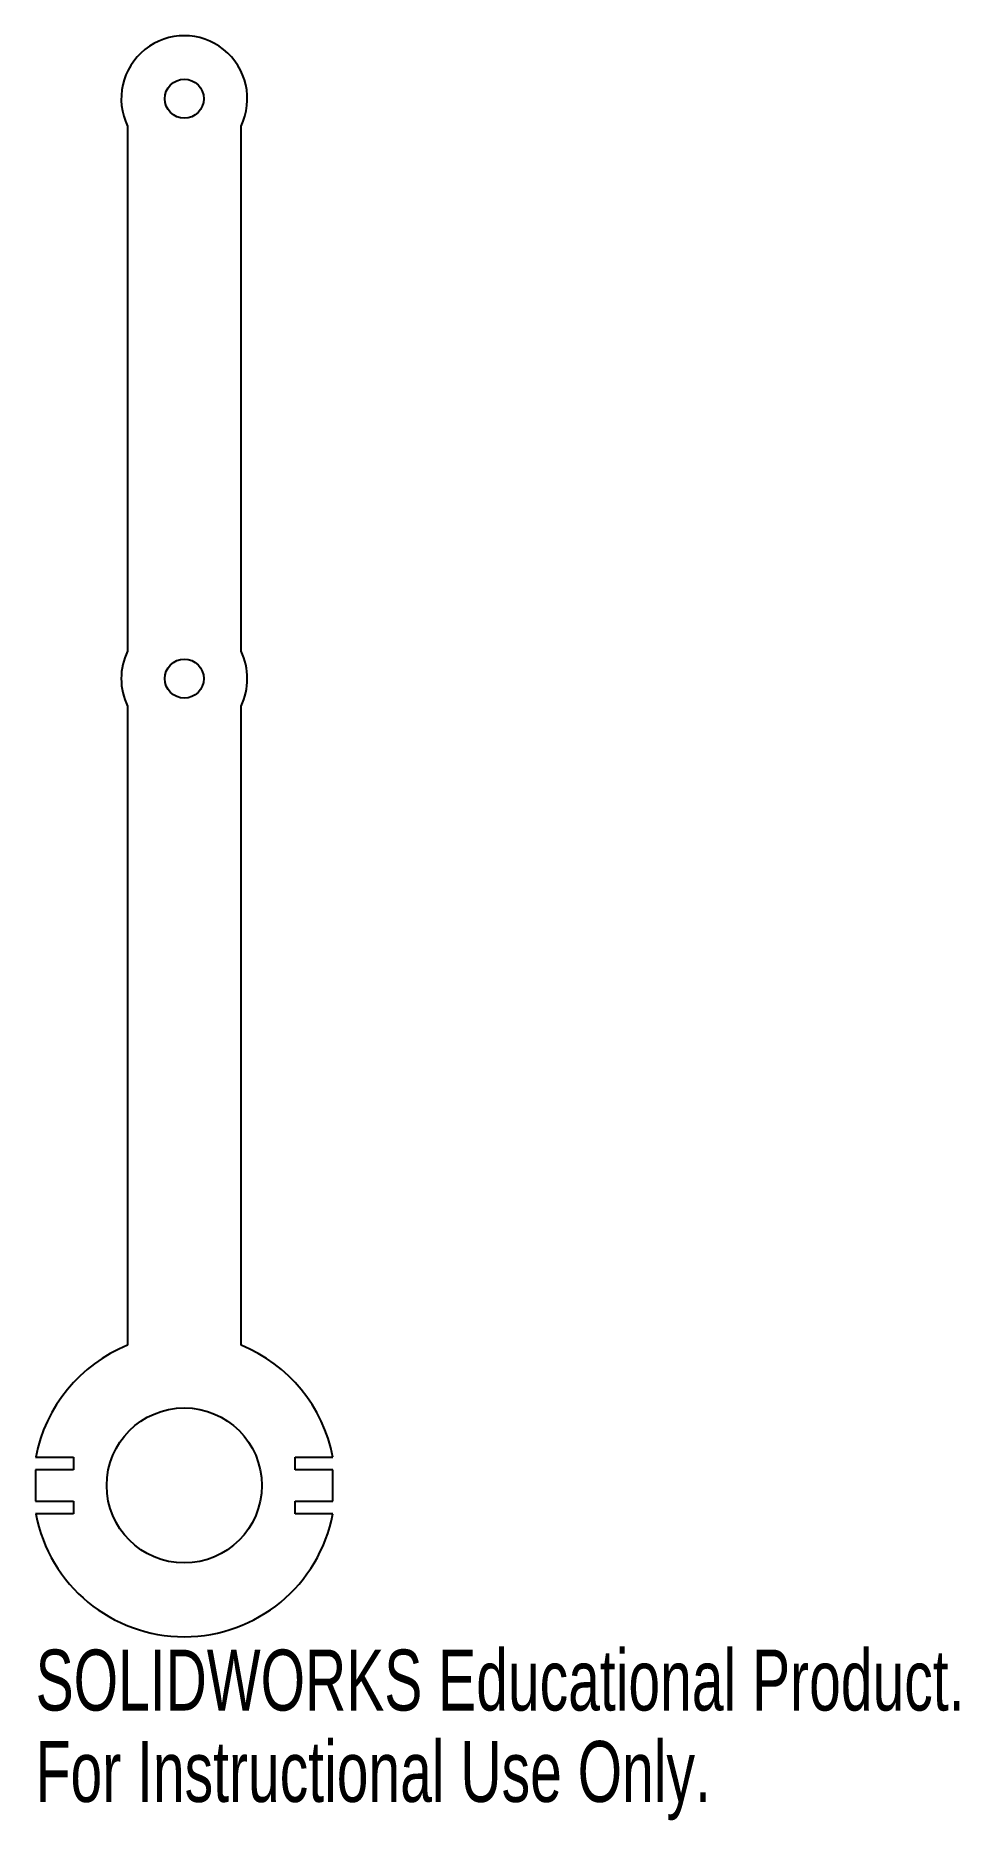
# Model space of a CAD drawing. Header units: millimetres. Extents: x -12 to 61, y -137 to 5.
import ezdxf

# ---------------------------------------------------------------- set-up
doc = ezdxf.new("R2010")
doc.units = ezdxf.units.MM
doc.styles.add('SLDTEXTSTYLE0', font='TXT', dxfattribs={"width": 0.7})

msp = doc.modelspace()

# ---------------------------------------------------------------- linework, layer by layer
at = {"color": 7, "linetype": 'Continuous', "lineweight": 25}
for p, q in [((-4.5, -2.18), (-4.5, -43.82)), ((4.5, -43.82), (4.5, -2.18)), ((-4.5, -48.18), (-4.5, -98.88)), ((4.5, -98.88), (4.5, -48.18)), ((-11.79, -107.75), (-8.79, -107.75)), ((-8.79, -108.75), (-11.79, -108.75)), ((-11.79, -108.75), (-11.79, -111.25)), ((-8.79, -107.75), (-8.79, -108.75)), ((8.79, -108.75), (8.79, -107.75)), ((8.79, -107.75), (11.79, -107.75)), ((11.79, -108.75), (8.79, -108.75)), ((11.79, -111.25), (11.79, -108.75)), ((-11.79, -111.25), (-8.79, -111.25)), ((-8.79, -111.25), (-8.79, -112.25)), ((8.79, -112.25), (8.79, -111.25)), ((8.79, -111.25), (11.79, -111.25)), ((-8.79, -112.25), (-11.79, -112.25)), ((11.79, -112.25), (8.79, -112.25))]:
    msp.add_line(p, q, dxfattribs=at)
for centre, radius in [((0, 0), 1.55), ((0, -46), 1.55), ((0, -110), 6.15)]:
    msp.add_circle(centre, radius, dxfattribs=at)
for centre, radius, start, end in [((0, 0), 5, 334.1581, 205.8419), ((0, -46), 5, 154.1581, 205.8419), ((0, -46), 5, 334.1581, 25.8419), ((0, -110), 12, 112.0243, 169.1931), ((0, -110), 12, 10.8069, 67.9757), ((0, -110), 12, 190.8069, 349.1931)]:
    msp.add_arc(centre, radius, start, end, dxfattribs=at)

# ---------------------------------------------------------------- texts
at = {"color": 7, "linetype": 'Continuous', "char_height": 4.8336, "attachment_point": 1, "style": 'SLDTEXTSTYLE0'}
for s, insert in [('SOLIDWORKS Educational Product.', (-11.79, -123.02)), ('For Instructional Use Only.', (-11.79, -130.27))]:
    msp.add_mtext(s, dxfattribs=dict(at, insert=insert))

doc.saveas('drawing.dxf')
